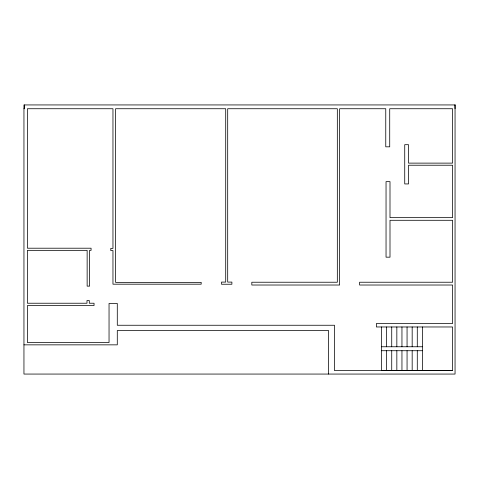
<?xml version="1.0" encoding="UTF-8"?>
<svg xmlns="http://www.w3.org/2000/svg" width="479" height="479" viewBox="0 0 479 479"><rect width="100%" height="100%" fill="white"/><g stroke="black" fill="none" stroke-linecap="round" stroke-linejoin="round"><path stroke-width="0.72" d="M23.95 108.733L24.441 108.733L24.441 104.937M455.05 108.733L455.008 104.937M23.95 344.85L117.289 344.85L117.289 330.528L328.564 330.528L328.564 374.063M381.5 346.76L422.4 346.76M381.5 350.718L422.4 350.718M381.5 326.971L381.5 370.506L452.577 370.506M452.577 370.602L334.504 370.602L334.504 325.253L117.289 325.253L117.289 303.458L109.044 303.458L109.044 342.539L27.417 342.539L27.417 305.536L94.04 305.536L94.04 303.231L89.298 303.231L89.298 300.561L86.986 300.561L86.986 303.231L27.417 303.231L27.417 250.349L87.142 250.349L87.142 286.131L89.615 286.131L89.615 250.349L91.07 250.349L91.07 248.206L27.417 248.206L27.417 108.733L112.96 108.733L112.96 248.391L110.787 248.391L110.787 250.565L112.96 250.565L112.96 284.185L201.186 284.185L201.186 282.376L115.601 282.376L115.601 108.733L225.711 108.733L225.711 282.095L221.502 282.095L221.502 284.239L231.89 284.239L231.89 282.095L227.693 282.095L227.693 108.733L337.33 108.733L337.33 282.233L251.822 282.233L251.822 285.017L339.641 285.017L339.641 108.733L385.763 108.733L385.763 146.825L389.72 146.825L389.72 108.733L452.577 108.733L452.577 163.123L408.521 163.123L408.521 144.688L404.731 144.688L404.731 183.936L408.521 183.936L408.521 165.225L452.577 165.225L452.577 217.652L390.002 217.652L390.002 181.649L386.044 181.649L386.044 257.175L390.002 257.175L390.002 220.292L452.577 220.292L452.577 282.233L359.591 282.233L359.591 285.017L452.577 285.017L452.577 323.511L376.392 323.511L376.392 326.971L452.577 326.971L452.577 370.602L381.5 370.506M422.4 326.971L422.4 370.506M417.287 326.971L417.287 346.76M417.287 350.718L417.287 370.506M412.174 326.971L412.174 346.76M412.174 350.718L412.174 370.506M407.06 326.971L407.06 346.76M407.06 350.718L407.06 370.506M401.953 326.971L401.953 346.76M401.953 350.718L401.953 370.506M396.84 326.971L396.84 346.76M396.84 350.718L396.84 370.506M391.726 326.971L391.726 346.76M391.726 350.718L391.726 370.506M386.613 326.971L386.613 346.76M386.613 350.718L386.613 370.506M455.05 104.937L23.95 104.937L23.95 374.063L455.05 374.063L455.05 104.937"/></g></svg>
